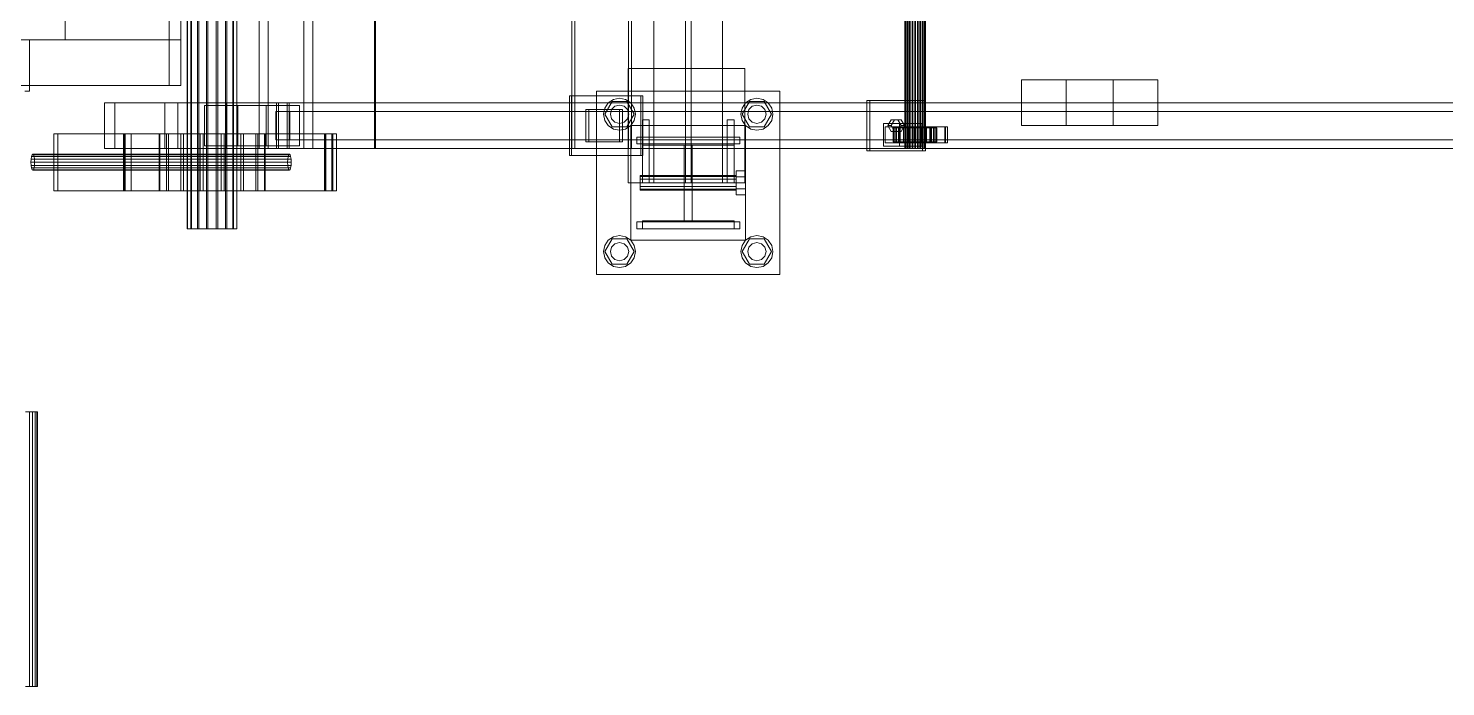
# Model space of a CAD drawing. Header units: millimetres. Extents: x -1970 to 59977, y -65068 to 6837.
# Drawn here: x 27280 to 28518, y -19970 to -19395 of the extents above; entities that cross this region are included whole.
import ezdxf

# ---------------------------------------------------------------- set-up
doc = ezdxf.new("R2010")
doc.units = ezdxf.units.MM
doc.layers.add('superior_briquetadora', color=7, linetype='Continuous', lineweight=0)
doc.layers.add('superior_C03', color=7, linetype='Continuous', lineweight=0)

msp = doc.modelspace()

# ---------------------------------------------------------------- linework, layer by layer
at = {"layer": 'superior_briquetadora'}
for p, q in [((27413.187, -18655), (27413.187, -19445)), ((27413.187, -19405), (27413.187, -19325)), ((27403.187, -19405), (27403.187, -19372)), ((27312.187, -19385), (27312.187, -19405)), ((27403.187, -19405), (26783.187, -19405)), ((27413.187, -19405), (26783.187, -19405)), ((27268.962, -19405), (27280.133, -19405)), ((27276.908, -19405), (27280.114, -19405)), ((27280.114, -19405), (27281.187, -19405)), ((27280.133, -19405), (27289.752, -19405)), ((27281.187, -19405), (27281.187, -19450)), ((27289.752, -19405), (27297.736, -19405)), ((27297.736, -19405), (27304.017, -19405)), ((27304.017, -19405), (27308.543, -19405)), ((27308.543, -19405), (27311.274, -19405)), ((27311.274, -19405), (27312.187, -19405)), ((27403.187, -19405), (27413.187, -19405)), ((27403.187, -19405), (27403.187, -19445)), ((27413.187, -19445), (27413.187, -19405)), ((27403.187, -19445), (26783.187, -19445)), ((27413.187, -19445), (26783.187, -19445)), ((27413.187, -19445), (27403.187, -19445)), ((27276.908, -19450), (27280.114, -19450)), ((27280.114, -19450), (27281.187, -19450)), ((27281.002, -19730), (27277.494, -19730)), ((27277.55, -19730), (27281.048, -19730)), ((27283.826, -19730), (27281.002, -19730)), ((27281.002, -19970), (27281.002, -19730)), ((27281.048, -19730), (27283.861, -19730)), ((27281.048, -19970), (27281.048, -19730)), ((27285.954, -19730), (27283.826, -19730)), ((27283.826, -19970), (27283.826, -19730)), ((27283.861, -19730), (27285.979, -19730)), ((27283.861, -19970), (27283.861, -19730)), ((27287.379, -19730), (27285.954, -19730)), ((27285.954, -19970), (27285.954, -19730)), ((27285.979, -19730), (27287.394, -19730)), ((27285.979, -19970), (27285.979, -19730)), ((27288.095, -19730), (27287.379, -19730)), ((27287.379, -19970), (27287.379, -19730)), ((27287.394, -19730), (27288.1, -19730)), ((27287.394, -19970), (27287.394, -19730)), ((27288.1, -19970), (27288.1, -19730)), ((27281.002, -19970), (27277.494, -19970)), ((27277.55, -19970), (27281.048, -19970)), ((27283.826, -19970), (27281.002, -19970)), ((27281.048, -19970), (27283.861, -19970)), ((27285.954, -19970), (27283.826, -19970)), ((27283.861, -19970), (27285.979, -19970)), ((27287.379, -19970), (27285.954, -19970)), ((27285.979, -19970), (27287.394, -19970)), ((27288.095, -19970), (27287.379, -19970)), ((27287.394, -19970), (27288.1, -19970))]:
    msp.add_line(p, q, dxfattribs=at)
at = {"layer": 'superior_C03'}
for p, q in [((27418.969, -16430), (27418.969, -19570)), ((27419.228, -16430), (27419.228, -19570)), ((27422.014, -16430), (27422.014, -19570)), ((27422.751, -16430), (27422.751, -19570)), ((27427.898, -16430), (27427.898, -19570)), ((27429.001, -16430), (27429.001, -19570)), ((27435.725, -16430), (27435.725, -19570)), ((27437.027, -16430), (27437.027, -19570)), ((27444.305, -16430), (27444.305, -19570)), ((27445.607, -16430), (27445.607, -19570)), ((27452.331, -16430), (27452.331, -19570)), ((27453.435, -16430), (27453.435, -19570)), ((27458.582, -16430), (27458.582, -19570)), ((27459.319, -16430), (27459.319, -19570)), ((27462.104, -19570), (27462.104, -16430)), ((27462.363, -16430), (27462.363, -19570)), ((27826.487, -16470), (27826.487, -19530)), ((27853.987, -16470), (27853.987, -19530)), ((27858.987, -19530), (27858.987, -16470)), ((27886.487, -19530), (27886.487, -16470)), ((27481.813, -16500), (27481.813, -19500)), ((27489.673, -19500), (27489.673, -16500)), ((27520.791, -19500), (27520.791, -16500)), ((27528.651, -16500), (27528.651, -19500)), ((27754.729, -16500), (27754.729, -19500)), ((27757.424, -19500), (27757.424, -16500)), ((27804.231, -19500), (27804.231, -16500)), ((27806.926, -16500), (27806.926, -19500)), ((28045.63, -19500), (28045.63, -16500)), ((28045.855, -19500), (28045.855, -16500)), ((28046.019, -19500), (28046.019, -16500)), ((28046.677, -19500), (28046.677, -16500)), ((28046.994, -19500), (28046.994, -16500)), ((28048.04, -19500), (28048.04, -16500)), ((28048.489, -19500), (28048.489, -16500)), ((28049.853, -19500), (28049.853, -16500)), ((28050.403, -19500), (28050.403, -16500)), ((28051.99, -19500), (28051.99, -16500)), ((28052.604, -19500), (28052.604, -16500)), ((28054.307, -19500), (28054.307, -16500)), ((28054.942, -19500), (28054.942, -16500)), ((28056.646, -19500), (28056.646, -16500)), ((28057.259, -19500), (28057.259, -16500)), ((28058.847, -19500), (28058.847, -16500)), ((28059.397, -19500), (28059.397, -16500)), ((28060.76, -19500), (28060.76, -16500)), ((28061.209, -19500), (28061.209, -16500)), ((28062.255, -19500), (28062.255, -16500)), ((28062.573, -19500), (28062.573, -16500)), ((28063.23, -19500), (28063.23, -16500)), ((28063.395, -16500), (28063.395, -19500)), ((28063.619, -19500), (28063.619, -16500)), ((27582.557, -19270), (27582.557, -19500)), ((27583.456, -19500), (27583.456, -19270)), ((27804.146, -19530), (27804.146, -19430)), ((27804.146, -19430), (27905.951, -19430)), ((27905.951, -19430), (27905.951, -19530)), ((28186.72, -19440), (28147.742, -19440)), ((28147.742, -19440), (28147.742, -19480)), ((28227.691, -19440), (28147.742, -19440)), ((28186.72, -19480), (28186.72, -19440)), ((28186.72, -19440), (28266.67, -19440)), ((28227.691, -19480), (28227.691, -19440)), ((28227.691, -19440), (28266.67, -19440)), ((28266.67, -19440), (28266.67, -19480)), ((27346.589, -19460), (27355.572, -19460)), ((27346.589, -19500), (27346.589, -19460)), ((27444.035, -19460), (27346.589, -19460)), ((27355.572, -19460), (27355.572, -19500)), ((27355.572, -19460), (27453.018, -19460)), ((27399.365, -19460), (27410.593, -19460)), ((27399.365, -19500), (27399.365, -19460)), ((27496.81, -19460), (27399.365, -19460)), ((27410.593, -19460), (27410.593, -19500)), ((27410.593, -19460), (27508.039, -19460)), ((27444.035, -19460), (27453.018, -19460)), ((27444.035, -19500), (27444.035, -19460)), ((28613.383, -19460), (27444.035, -19460)), ((27453.018, -19460), (27453.018, -19500)), ((27453.018, -19460), (28622.366, -19460)), ((27496.81, -19460), (27496.81, -19500)), ((27508.039, -19460), (27496.81, -19460)), ((27498.73, -19460), (27506.119, -19460)), ((27498.73, -19500), (27498.73, -19460)), ((28689.188, -19460), (27498.73, -19460)), ((27506.119, -19460), (27506.119, -19500)), ((27506.119, -19460), (28696.577, -19460)), ((27508.039, -19500), (27508.039, -19460)), ((27815.154, -19454), (27752.789, -19454)), ((27752.789, -19454), (27752.789, -19506)), ((27754.586, -19454), (27752.789, -19454)), ((27754.586, -19506), (27754.586, -19454)), ((27754.586, -19454), (27816.951, -19454)), ((27776.487, -19610), (27776.487, -19450)), ((27776.487, -19450), (27936.487, -19450)), ((27783.553, -19464.642), (27786.588, -19460.101)), ((27783.687, -19470), (27790.087, -19458.915)), ((27786.588, -19460.101), (27791.13, -19457.066)), ((27790.087, -19458.915), (27802.887, -19458.915)), ((27791.13, -19457.066), (27796.487, -19456)), ((27796.487, -19456), (27801.845, -19457.066)), ((27801.845, -19457.066), (27806.387, -19460.101)), ((27802.887, -19458.915), (27809.287, -19470)), ((27806.387, -19460.101), (27809.422, -19464.642)), ((27815.154, -19506), (27815.154, -19454)), ((27815.154, -19454), (27816.951, -19454)), ((27816.951, -19454), (27816.951, -19506)), ((27903.553, -19464.642), (27906.588, -19460.101)), ((27903.687, -19470), (27910.087, -19458.915)), ((27906.588, -19460.101), (27911.13, -19457.066)), ((27910.087, -19458.915), (27922.887, -19458.915)), ((27911.13, -19457.066), (27916.487, -19456)), ((27916.487, -19456), (27921.845, -19457.066)), ((27921.845, -19457.066), (27926.387, -19460.101)), ((27922.887, -19458.915), (27929.287, -19470)), ((27926.387, -19460.101), (27929.422, -19464.642)), ((27936.487, -19450), (27936.487, -19610)), ((28061.155, -19458), (28012.432, -19458)), ((28012.432, -19458), (28012.432, -19502)), ((28015.127, -19458), (28012.432, -19458)), ((28015.127, -19502), (28015.127, -19458)), ((28015.127, -19458), (28063.85, -19458)), ((28061.155, -19502), (28061.155, -19458)), ((28061.155, -19458), (28063.85, -19458)), ((28063.85, -19458), (28063.85, -19502)), ((27463.143, -19462.5), (27433.909, -19462.5)), ((27433.909, -19462.5), (27433.909, -19497.5)), ((27487.808, -19462.5), (27433.909, -19462.5)), ((27463.143, -19497.5), (27463.143, -19462.5)), ((27463.143, -19462.5), (27517.041, -19462.5)), ((27487.808, -19497.5), (27487.808, -19462.5)), ((27487.808, -19462.5), (27517.041, -19462.5)), ((27496.255, -19467.5), (27508.594, -19467.5)), ((27496.255, -19492.5), (27496.255, -19467.5)), ((28611.704, -19467.5), (27496.255, -19467.5)), ((27508.594, -19467.5), (27508.594, -19492.5)), ((27508.594, -19467.5), (28624.044, -19467.5)), ((27517.041, -19462.5), (27517.041, -19497.5)), ((27796.343, -19466), (27767.109, -19466)), ((27767.109, -19466), (27767.109, -19494)), ((27769.804, -19466), (27767.109, -19466)), ((27769.804, -19494), (27769.804, -19466)), ((27769.804, -19466), (27799.038, -19466)), ((27782.487, -19470), (27783.553, -19464.642)), ((27783.553, -19475.358), (27782.487, -19470)), ((27790.087, -19481.085), (27783.687, -19470)), ((27788.487, -19470), (27789.559, -19466)), ((27789.559, -19474), (27788.487, -19470)), ((27789.559, -19466), (27792.487, -19463.072)), ((27792.487, -19463.072), (27796.487, -19462)), ((27796.343, -19494), (27796.343, -19466)), ((27796.343, -19466), (27799.038, -19466)), ((27796.487, -19462), (27800.487, -19463.072)), ((27799.038, -19466), (27799.038, -19494)), ((27800.487, -19463.072), (27803.416, -19466)), ((27809.287, -19470), (27802.887, -19481.085)), ((27803.416, -19466), (27804.487, -19470)), ((27804.487, -19470), (27803.416, -19474)), ((27809.422, -19464.642), (27810.487, -19470)), ((27810.487, -19470), (27809.422, -19475.358)), ((27902.487, -19470), (27903.553, -19464.642)), ((27903.553, -19475.358), (27902.487, -19470)), ((27910.087, -19481.085), (27903.687, -19470)), ((27908.487, -19470), (27909.559, -19466)), ((27909.559, -19474), (27908.487, -19470)), ((27909.559, -19466), (27912.487, -19463.072)), ((27912.487, -19463.072), (27916.487, -19462)), ((27916.487, -19462), (27920.487, -19463.072)), ((27920.487, -19463.072), (27923.416, -19466)), ((27929.287, -19470), (27922.887, -19481.085)), ((27923.416, -19466), (27924.487, -19470)), ((27924.487, -19470), (27923.416, -19474)), ((27929.422, -19464.642), (27930.487, -19470)), ((27930.487, -19470), (27929.422, -19475.358)), ((27786.588, -19479.899), (27783.553, -19475.358)), ((27791.13, -19482.934), (27786.588, -19479.899)), ((27792.487, -19476.928), (27789.559, -19474)), ((27802.887, -19481.085), (27790.087, -19481.085)), ((27796.487, -19484), (27791.13, -19482.934)), ((27796.487, -19478), (27792.487, -19476.928)), ((27800.487, -19476.928), (27796.487, -19478)), ((27801.845, -19482.934), (27796.487, -19484)), ((27803.416, -19474), (27800.487, -19476.928)), ((27806.387, -19479.899), (27801.845, -19482.934)), ((27809.422, -19475.358), (27806.387, -19479.899)), ((27806.487, -19580), (27806.487, -19480)), ((27806.487, -19480), (27906.487, -19480)), ((27816.487, -19530), (27816.487, -19475)), ((27816.487, -19475), (27822.487, -19475)), ((27822.487, -19530), (27822.487, -19475)), ((27890.487, -19530), (27890.487, -19475)), ((27890.487, -19475), (27896.487, -19475)), ((27896.487, -19530), (27896.487, -19475)), ((27906.588, -19479.899), (27903.553, -19475.358)), ((27906.487, -19480), (27906.487, -19580)), ((27911.13, -19482.934), (27906.588, -19479.899)), ((27912.487, -19476.928), (27909.559, -19474)), ((27922.887, -19481.085), (27910.087, -19481.085)), ((27916.487, -19484), (27911.13, -19482.934)), ((27916.487, -19478), (27912.487, -19476.928)), ((27920.487, -19476.928), (27916.487, -19478)), ((27921.845, -19482.934), (27916.487, -19484)), ((27923.416, -19474), (27920.487, -19476.928)), ((27926.387, -19479.899), (27921.845, -19482.934)), ((27929.422, -19475.358), (27926.387, -19479.899)), ((28046.538, -19478), (28027.049, -19478)), ((28027.049, -19478), (28027.049, -19498)), ((28041.062, -19478), (28027.049, -19478)), ((28040.164, -19481), (28028.471, -19481)), ((28028.471, -19481), (28028.471, -19495)), ((28037.903, -19481), (28028.471, -19481)), ((28030.947, -19480), (28033.87, -19474.804)), ((28033.87, -19485.196), (28030.947, -19480)), ((28030.947, -19480), (28033.642, -19480)), ((28036.565, -19474.804), (28033.642, -19480)), ((28033.642, -19480), (28036.565, -19485.196)), ((28033.87, -19474.804), (28039.717, -19474.804)), ((28036.565, -19474.804), (28033.87, -19474.804)), ((28039.717, -19485.196), (28033.87, -19485.196)), ((28036.565, -19485.196), (28033.87, -19485.196)), ((28036.457, -19482), (28035.637, -19482)), ((28035.637, -19482), (28045.63, -19482)), ((28035.637, -19494), (28035.637, -19482)), ((28035.637, -19482), (28036.11, -19482)), ((28036.11, -19482), (28045.855, -19482)), ((28036.11, -19494), (28036.11, -19482)), ((28036.11, -19482), (28037.845, -19482)), ((28081.08, -19481), (28036.255, -19481)), ((28036.255, -19481), (28036.255, -19495)), ((28038.051, -19481), (28036.255, -19481)), ((28038.516, -19482), (28036.457, -19482)), ((28036.457, -19482), (28046.019, -19482)), ((28036.457, -19494), (28036.457, -19482)), ((28042.412, -19474.804), (28036.565, -19474.804)), ((28036.565, -19485.196), (28042.412, -19485.196)), ((28037.845, -19482), (28046.677, -19482)), ((28037.845, -19494), (28037.845, -19482)), ((28037.845, -19482), (28040.724, -19482)), ((28037.903, -19495), (28037.903, -19481)), ((28037.903, -19481), (28049.596, -19481)), ((28038.051, -19495), (28038.051, -19481)), ((28038.051, -19481), (28082.876, -19481)), ((28041.672, -19482), (28038.516, -19482)), ((28038.516, -19482), (28046.994, -19482)), ((28038.516, -19494), (28038.516, -19482)), ((28039.717, -19474.804), (28042.64, -19480)), ((28042.412, -19474.804), (28039.717, -19474.804)), ((28042.64, -19480), (28039.717, -19485.196)), ((28042.412, -19485.196), (28039.717, -19485.196)), ((28040.164, -19495), (28040.164, -19481)), ((28040.164, -19481), (28049.596, -19481)), ((28040.724, -19482), (28048.04, -19482)), ((28040.724, -19494), (28040.724, -19482)), ((28040.724, -19482), (28044.55, -19482)), ((28041.062, -19498), (28041.062, -19478)), ((28041.062, -19478), (28060.552, -19478)), ((28045.711, -19482), (28041.672, -19482)), ((28041.672, -19482), (28048.489, -19482)), ((28041.672, -19494), (28041.672, -19482)), ((28045.335, -19480), (28042.412, -19474.804)), ((28042.412, -19485.196), (28045.335, -19480)), ((28045.335, -19480), (28042.64, -19480)), ((28044.55, -19482), (28049.853, -19482)), ((28044.55, -19494), (28044.55, -19482)), ((28044.55, -19482), (28049.063, -19482)), ((28045.63, -19482), (28046.019, -19482)), ((28045.63, -19482), (28045.63, -19494)), ((28045.855, -19482), (28045.63, -19482)), ((28050.358, -19482), (28045.711, -19482)), ((28045.711, -19482), (28050.403, -19482)), ((28045.711, -19494), (28045.711, -19482)), ((28045.855, -19482), (28045.855, -19494)), ((28046.677, -19482), (28045.855, -19482)), ((28046.019, -19482), (28046.994, -19482)), ((28046.019, -19482), (28046.019, -19494)), ((28046.538, -19498), (28046.538, -19478)), ((28046.538, -19478), (28060.552, -19478)), ((28046.677, -19482), (28046.677, -19494)), ((28048.04, -19482), (28046.677, -19482)), ((28046.994, -19482), (28048.489, -19482)), ((28046.994, -19482), (28046.994, -19494)), ((28048.04, -19482), (28048.04, -19494)), ((28049.853, -19482), (28048.04, -19482)), ((28048.489, -19482), (28050.403, -19482)), ((28048.489, -19482), (28048.489, -19494)), ((28049.063, -19482), (28051.99, -19482)), ((28049.063, -19494), (28049.063, -19482)), ((28049.063, -19482), (28053.954, -19482)), ((28049.596, -19481), (28049.596, -19495)), ((28049.853, -19482), (28049.853, -19494)), ((28051.99, -19482), (28049.853, -19482)), ((28055.295, -19482), (28050.358, -19482)), ((28050.358, -19482), (28052.604, -19482)), ((28050.358, -19494), (28050.358, -19482)), ((28050.403, -19482), (28052.604, -19482)), ((28050.403, -19482), (28050.403, -19494)), ((28051.99, -19482), (28051.99, -19494)), ((28054.307, -19482), (28051.99, -19482)), ((28052.604, -19482), (28054.942, -19482)), ((28052.604, -19482), (28052.604, -19494)), ((28053.954, -19482), (28054.307, -19482)), ((28053.954, -19494), (28053.954, -19482)), ((28053.954, -19482), (28058.892, -19482)), ((28054.307, -19482), (28054.307, -19494)), ((28056.646, -19482), (28054.307, -19482)), ((28055.295, -19482), (28054.942, -19482)), ((28054.942, -19482), (28057.259, -19482)), ((28054.942, -19482), (28054.942, -19494)), ((28060.187, -19482), (28055.295, -19482)), ((28055.295, -19494), (28055.295, -19482)), ((28058.892, -19482), (28056.646, -19482)), ((28056.646, -19482), (28056.646, -19494)), ((28058.847, -19482), (28056.646, -19482)), ((28060.187, -19482), (28057.259, -19482)), ((28057.259, -19482), (28059.397, -19482)), ((28057.259, -19482), (28057.259, -19494)), ((28063.538, -19482), (28058.847, -19482)), ((28058.847, -19482), (28058.847, -19494)), ((28060.76, -19482), (28058.847, -19482)), ((28058.892, -19494), (28058.892, -19482)), ((28058.892, -19482), (28063.538, -19482)), ((28064.699, -19482), (28059.397, -19482)), ((28059.397, -19482), (28061.209, -19482)), ((28059.397, -19482), (28059.397, -19494)), ((28071.347, -19481), (28059.653, -19481)), ((28059.653, -19481), (28059.653, -19495)), ((28069.085, -19481), (28059.653, -19481)), ((28064.699, -19482), (28060.187, -19482)), ((28060.187, -19494), (28060.187, -19482)), ((28060.552, -19478), (28060.552, -19498)), ((28067.577, -19482), (28060.76, -19482)), ((28060.76, -19482), (28060.76, -19494)), ((28062.255, -19482), (28060.76, -19482)), ((28068.525, -19482), (28061.209, -19482)), ((28061.209, -19482), (28062.573, -19482)), ((28061.209, -19482), (28061.209, -19494)), ((28070.734, -19482), (28062.255, -19482)), ((28062.255, -19482), (28062.255, -19494)), ((28063.23, -19482), (28062.255, -19482)), ((28071.404, -19482), (28062.573, -19482)), ((28062.573, -19482), (28063.395, -19482)), ((28062.573, -19482), (28062.573, -19494)), ((28072.792, -19482), (28063.23, -19482)), ((28063.23, -19482), (28063.23, -19494)), ((28063.619, -19482), (28063.23, -19482)), ((28063.395, -19482), (28073.139, -19482)), ((28063.395, -19494), (28063.395, -19482)), ((28063.395, -19482), (28063.619, -19482)), ((28063.538, -19494), (28063.538, -19482)), ((28063.538, -19482), (28067.577, -19482)), ((28073.613, -19482), (28063.619, -19482)), ((28063.619, -19482), (28063.619, -19494)), ((28068.525, -19482), (28064.699, -19482)), ((28064.699, -19494), (28064.699, -19482)), ((28067.577, -19494), (28067.577, -19482)), ((28067.577, -19482), (28070.734, -19482)), ((28071.404, -19482), (28068.525, -19482)), ((28068.525, -19494), (28068.525, -19482)), ((28069.085, -19495), (28069.085, -19481)), ((28069.085, -19481), (28080.779, -19481)), ((28070.734, -19494), (28070.734, -19482)), ((28070.734, -19482), (28072.792, -19482)), ((28071.347, -19495), (28071.347, -19481)), ((28071.347, -19481), (28080.779, -19481)), ((28073.139, -19482), (28071.404, -19482)), ((28071.404, -19494), (28071.404, -19482)), ((28072.792, -19494), (28072.792, -19482)), ((28072.792, -19482), (28073.613, -19482)), ((28073.139, -19482), (28073.139, -19494)), ((28073.613, -19482), (28073.139, -19482)), ((28073.613, -19494), (28073.613, -19482)), ((28080.779, -19481), (28080.779, -19495)), ((28081.08, -19495), (28081.08, -19481)), ((28081.08, -19481), (28082.876, -19481)), ((28082.876, -19481), (28082.876, -19495)), ((28147.742, -19480), (28186.72, -19480)), ((28147.742, -19480), (28227.691, -19480)), ((28266.67, -19480), (28186.72, -19480)), ((28266.67, -19480), (28227.691, -19480)), ((27545.972, -19487), (27302.358, -19487)), ((27302.358, -19487), (27302.358, -19537)), ((27305.726, -19487), (27302.358, -19487)), ((27305.726, -19537), (27305.726, -19487)), ((27305.726, -19487), (27549.341, -19487)), ((27538.698, -19487), (27363.296, -19487)), ((27363.296, -19487), (27363.296, -19537)), ((27364.643, -19487), (27363.296, -19487)), ((27539.596, -19487), (27364.194, -19487)), ((27364.194, -19487), (27364.194, -19537)), ((27369.808, -19487), (27364.194, -19487)), ((27364.643, -19537), (27364.643, -19487)), ((27364.643, -19487), (27540.045, -19487)), ((27369.808, -19537), (27369.808, -19487)), ((27369.808, -19487), (27545.21, -19487)), ((27394.867, -19487), (27394.314, -19487)), ((27394.314, -19487), (27400.817, -19487)), ((27394.314, -19487), (27394.314, -19537)), ((27402.392, -19487), (27394.867, -19487)), ((27394.867, -19487), (27394.867, -19537)), ((27400.817, -19487), (27413.388, -19487)), ((27400.817, -19487), (27400.817, -19537)), ((27415.745, -19487), (27402.392, -19487)), ((27402.392, -19487), (27402.392, -19537)), ((27413.388, -19487), (27430.111, -19487)), ((27413.388, -19487), (27413.388, -19537)), ((27432.891, -19487), (27415.745, -19487)), ((27415.745, -19487), (27415.745, -19537)), ((27430.111, -19487), (27448.441, -19487)), ((27430.111, -19487), (27430.111, -19537)), ((27451.221, -19487), (27432.891, -19487)), ((27432.891, -19487), (27432.891, -19537)), ((27433.909, -19497.5), (27463.143, -19497.5)), ((27487.808, -19497.5), (27433.909, -19497.5)), ((27448.441, -19487), (27465.588, -19487)), ((27448.441, -19487), (27448.441, -19537)), ((27467.944, -19487), (27451.221, -19487)), ((27451.221, -19487), (27451.221, -19537)), ((27517.041, -19497.5), (27463.143, -19497.5)), ((27465.588, -19487), (27478.94, -19487)), ((27465.588, -19487), (27465.588, -19537)), ((27480.515, -19487), (27467.944, -19487)), ((27467.944, -19487), (27467.944, -19537)), ((27478.94, -19487), (27486.466, -19487)), ((27478.94, -19487), (27478.94, -19537)), ((27487.019, -19487), (27480.515, -19487)), ((27480.515, -19487), (27480.515, -19537)), ((27486.466, -19487), (27487.019, -19487)), ((27486.466, -19537), (27486.466, -19487)), ((27487.019, -19487), (27487.019, -19537)), ((27517.041, -19497.5), (27487.808, -19497.5)), ((27508.594, -19492.5), (27496.255, -19492.5)), ((27496.255, -19492.5), (28611.704, -19492.5)), ((27508.594, -19492.5), (28624.044, -19492.5)), ((27538.698, -19537), (27538.698, -19487)), ((27538.698, -19487), (27540.045, -19487)), ((27539.596, -19537), (27539.596, -19487)), ((27539.596, -19487), (27545.21, -19487)), ((27540.045, -19487), (27540.045, -19537)), ((27545.21, -19487), (27545.21, -19537)), ((27545.972, -19537), (27545.972, -19487)), ((27545.972, -19487), (27549.341, -19487)), ((27549.341, -19487), (27549.341, -19537)), ((27767.109, -19494), (27796.343, -19494)), ((27767.109, -19494), (27769.804, -19494)), ((27799.038, -19494), (27769.804, -19494)), ((27799.038, -19494), (27796.343, -19494)), ((27811.487, -19490), (27901.487, -19490)), ((27811.487, -19496), (27811.487, -19490)), ((27811.487, -19496), (27901.487, -19496)), ((27816.487, -19497), (27816.487, -19490)), ((27816.487, -19490), (27896.487, -19490)), ((27896.487, -19497), (27816.487, -19497)), ((27852.987, -19563), (27852.987, -19497)), ((27852.987, -19497), (27859.987, -19497)), ((27859.987, -19497), (27859.987, -19563)), ((27896.487, -19490), (27896.487, -19497)), ((27901.487, -19496), (27901.487, -19490)), ((28027.049, -19498), (28046.538, -19498)), ((28027.049, -19498), (28041.062, -19498)), ((28028.471, -19495), (28040.164, -19495)), ((28028.471, -19495), (28037.903, -19495)), ((28045.63, -19494), (28035.637, -19494)), ((28035.637, -19494), (28036.457, -19494)), ((28036.11, -19494), (28035.637, -19494)), ((28045.855, -19494), (28036.11, -19494)), ((28037.845, -19494), (28036.11, -19494)), ((28036.255, -19495), (28081.08, -19495)), ((28036.255, -19495), (28038.051, -19495)), ((28046.019, -19494), (28036.457, -19494)), ((28036.457, -19494), (28038.516, -19494)), ((28046.677, -19494), (28037.845, -19494)), ((28040.724, -19494), (28037.845, -19494)), ((28049.596, -19495), (28037.903, -19495)), ((28082.876, -19495), (28038.051, -19495)), ((28046.994, -19494), (28038.516, -19494)), ((28038.516, -19494), (28041.672, -19494)), ((28049.596, -19495), (28040.164, -19495)), ((28048.04, -19494), (28040.724, -19494)), ((28044.55, -19494), (28040.724, -19494)), ((28060.552, -19498), (28041.062, -19498)), ((28048.489, -19494), (28041.672, -19494)), ((28041.672, -19494), (28045.711, -19494)), ((28049.853, -19494), (28044.55, -19494)), ((28049.063, -19494), (28044.55, -19494)), ((28046.019, -19494), (28045.63, -19494)), ((28045.63, -19494), (28045.855, -19494)), ((28050.403, -19494), (28045.711, -19494)), ((28045.711, -19494), (28050.358, -19494)), ((28045.855, -19494), (28046.677, -19494)), ((28046.994, -19494), (28046.019, -19494)), ((28060.552, -19498), (28046.538, -19498)), ((28046.677, -19494), (28048.04, -19494)), ((28048.489, -19494), (28046.994, -19494)), ((28048.04, -19494), (28049.853, -19494)), ((28050.403, -19494), (28048.489, -19494)), ((28051.99, -19494), (28049.063, -19494)), ((28053.954, -19494), (28049.063, -19494)), ((28049.853, -19494), (28051.99, -19494)), ((28052.604, -19494), (28050.358, -19494)), ((28050.358, -19494), (28055.295, -19494)), ((28052.604, -19494), (28050.403, -19494)), ((28051.99, -19494), (28054.307, -19494)), ((28054.942, -19494), (28052.604, -19494)), ((28054.307, -19494), (28053.954, -19494)), ((28058.892, -19494), (28053.954, -19494)), ((28054.307, -19494), (28056.646, -19494)), ((28057.259, -19494), (28054.942, -19494)), ((28054.942, -19494), (28055.295, -19494)), ((28055.295, -19494), (28060.187, -19494)), ((28056.646, -19494), (28058.892, -19494)), ((28056.646, -19494), (28058.847, -19494)), ((28059.397, -19494), (28057.259, -19494)), ((28057.259, -19494), (28060.187, -19494)), ((28058.847, -19494), (28063.538, -19494)), ((28058.847, -19494), (28060.76, -19494)), ((28063.538, -19494), (28058.892, -19494)), ((28061.209, -19494), (28059.397, -19494)), ((28059.397, -19494), (28064.699, -19494)), ((28059.653, -19495), (28071.347, -19495)), ((28059.653, -19495), (28069.085, -19495)), ((28060.187, -19494), (28064.699, -19494)), ((28060.76, -19494), (28067.577, -19494)), ((28060.76, -19494), (28062.255, -19494)), ((28062.573, -19494), (28061.209, -19494)), ((28061.209, -19494), (28068.525, -19494)), ((28062.255, -19494), (28070.734, -19494)), ((28062.255, -19494), (28063.23, -19494)), ((28063.395, -19494), (28062.573, -19494)), ((28062.573, -19494), (28071.404, -19494)), ((28063.23, -19494), (28072.792, -19494)), ((28063.23, -19494), (28063.619, -19494)), ((28073.139, -19494), (28063.395, -19494)), ((28063.619, -19494), (28063.395, -19494)), ((28067.577, -19494), (28063.538, -19494)), ((28063.619, -19494), (28073.613, -19494)), ((28064.699, -19494), (28068.525, -19494)), ((28070.734, -19494), (28067.577, -19494)), ((28068.525, -19494), (28071.404, -19494)), ((28080.779, -19495), (28069.085, -19495)), ((28072.792, -19494), (28070.734, -19494)), ((28080.779, -19495), (28071.347, -19495)), ((28071.404, -19494), (28073.139, -19494)), ((28073.613, -19494), (28072.792, -19494)), ((28073.139, -19494), (28073.613, -19494)), ((28082.876, -19495), (28081.08, -19495)), ((27282.42, -19512), (27282.539, -19509.321)), ((27282.539, -19509.321), (27282.88, -19507.05)), ((27282.539, -19509.321), (27506.664, -19509.321)), ((27282.88, -19507.05), (27283.39, -19505.533)), ((27282.88, -19507.05), (27507.005, -19507.05)), ((27283.39, -19505.533), (27283.992, -19505)), ((27283.39, -19505.533), (27507.515, -19505.533)), ((27283.992, -19505), (27284.593, -19505.533)), ((27508.117, -19505), (27283.992, -19505)), ((27284.593, -19505.533), (27285.103, -19507.05)), ((27284.593, -19505.533), (27508.718, -19505.533)), ((27285.103, -19507.05), (27285.444, -19509.321)), ((27285.103, -19507.05), (27509.228, -19507.05)), ((27285.444, -19509.321), (27285.564, -19512)), ((27285.444, -19509.321), (27509.569, -19509.321)), ((27355.572, -19500), (27346.589, -19500)), ((27346.589, -19500), (27444.035, -19500)), ((27355.572, -19500), (27453.018, -19500)), ((27410.593, -19500), (27399.365, -19500)), ((27399.365, -19500), (27496.81, -19500)), ((27410.593, -19500), (27508.039, -19500)), ((27453.018, -19500), (27444.035, -19500)), ((27444.035, -19500), (28613.383, -19500)), ((27453.018, -19500), (28622.366, -19500)), ((27481.813, -19500), (27520.791, -19500)), ((27481.813, -19500), (27489.673, -19500)), ((27528.651, -19500), (27489.673, -19500)), ((27496.81, -19500), (27508.039, -19500)), ((27506.119, -19500), (27498.73, -19500)), ((27498.73, -19500), (28689.188, -19500)), ((27506.119, -19500), (28696.577, -19500)), ((27506.664, -19509.321), (27506.544, -19512)), ((27507.005, -19507.05), (27506.664, -19509.321)), ((27507.515, -19505.533), (27507.005, -19507.05)), ((27508.117, -19505), (27507.515, -19505.533)), ((27508.718, -19505.533), (27508.117, -19505)), ((27509.228, -19507.05), (27508.718, -19505.533)), ((27509.569, -19509.321), (27509.228, -19507.05)), ((27509.689, -19512), (27509.569, -19509.321)), ((27528.651, -19500), (27520.791, -19500)), ((27582.557, -19500), (38691.362, -19500)), ((27582.557, -19500), (27583.456, -19500)), ((38692.26, -19500), (27583.456, -19500)), ((27752.789, -19506), (27815.154, -19506)), ((27752.789, -19506), (27754.586, -19506)), ((27816.951, -19506), (27754.586, -19506)), ((27754.729, -19500), (27804.231, -19500)), ((27754.729, -19500), (27757.424, -19500)), ((27806.926, -19500), (27757.424, -19500)), ((27806.926, -19500), (27804.231, -19500)), ((27816.951, -19506), (27815.154, -19506)), ((28012.432, -19502), (28061.155, -19502)), ((28012.432, -19502), (28015.127, -19502)), ((28063.85, -19502), (28015.127, -19502)), ((28045.855, -19500), (28045.63, -19500)), ((28045.63, -19500), (28046.019, -19500)), ((28046.677, -19500), (28045.855, -19500)), ((28046.019, -19500), (28046.994, -19500)), ((28048.04, -19500), (28046.677, -19500)), ((28046.994, -19500), (28048.489, -19500)), ((28049.853, -19500), (28048.04, -19500)), ((28048.489, -19500), (28050.403, -19500)), ((28051.99, -19500), (28049.853, -19500)), ((28050.403, -19500), (28052.604, -19500)), ((28054.307, -19500), (28051.99, -19500)), ((28052.604, -19500), (28054.942, -19500)), ((28056.646, -19500), (28054.307, -19500)), ((28054.942, -19500), (28057.259, -19500)), ((28058.847, -19500), (28056.646, -19500)), ((28057.259, -19500), (28059.397, -19500)), ((28060.76, -19500), (28058.847, -19500)), ((28059.397, -19500), (28061.209, -19500)), ((28062.255, -19500), (28060.76, -19500)), ((28063.85, -19502), (28061.155, -19502)), ((28061.209, -19500), (28062.573, -19500)), ((28063.23, -19500), (28062.255, -19500)), ((28062.573, -19500), (28063.395, -19500)), ((28063.619, -19500), (28063.23, -19500)), ((28063.395, -19500), (28063.619, -19500)), ((27282.539, -19514.679), (27282.42, -19512)), ((27282.42, -19512), (27506.544, -19512)), ((27282.88, -19516.95), (27282.539, -19514.679)), ((27282.539, -19514.679), (27506.664, -19514.679)), ((27283.39, -19518.467), (27282.88, -19516.95)), ((27282.88, -19516.95), (27507.005, -19516.95)), ((27283.992, -19519), (27283.39, -19518.467)), ((27283.39, -19518.467), (27507.515, -19518.467)), ((27284.593, -19518.467), (27283.992, -19519)), ((27283.992, -19519), (27508.117, -19519)), ((27285.103, -19516.95), (27284.593, -19518.467)), ((27284.593, -19518.467), (27508.718, -19518.467)), ((27285.444, -19514.679), (27285.103, -19516.95)), ((27285.103, -19516.95), (27509.228, -19516.95)), ((27285.564, -19512), (27285.444, -19514.679)), ((27285.444, -19514.679), (27509.569, -19514.679)), ((27285.564, -19512), (27509.689, -19512)), ((27506.544, -19512), (27506.664, -19514.679)), ((27506.664, -19514.679), (27507.005, -19516.95)), ((27507.005, -19516.95), (27507.515, -19518.467)), ((27507.515, -19518.467), (27508.117, -19519)), ((27508.117, -19519), (27508.718, -19518.467)), ((27508.718, -19518.467), (27509.228, -19516.95)), ((27509.228, -19516.95), (27509.569, -19514.679)), ((27509.569, -19514.679), (27509.689, -19512)), ((27898.487, -19524.8), (27898.487, -19519.6)), ((27906.487, -19519.6), (27898.487, -19519.6)), ((27906.487, -19519.6), (27906.487, -19524.8)), ((27905.951, -19530), (27804.146, -19530)), ((27814.487, -19524.457), (27814.487, -19523.6)), ((27898.487, -19523.6), (27814.487, -19523.6)), ((27814.487, -19524.457), (27814.487, -19526.8)), ((27814.487, -19524.457), (27898.487, -19524.457)), ((27814.487, -19526.8), (27814.487, -19530)), ((27814.487, -19526.8), (27898.487, -19526.8)), ((27814.487, -19530), (27814.487, -19533.2)), ((27814.487, -19530), (27898.487, -19530)), ((27814.487, -19533.2), (27814.487, -19535.543)), ((27814.487, -19533.2), (27898.487, -19533.2)), ((27816.487, -19530), (27822.487, -19530)), ((27886.487, -19530), (27826.487, -19530)), ((27858.987, -19530), (27853.987, -19530)), ((27890.487, -19530), (27896.487, -19530)), ((27898.487, -19523.6), (27898.487, -19524.457)), ((27898.487, -19524.457), (27898.487, -19526.8)), ((27898.487, -19524.8), (27898.487, -19535.2)), ((27898.487, -19524.8), (27906.487, -19524.8)), ((27898.487, -19526.8), (27898.487, -19530)), ((27898.487, -19530), (27898.487, -19533.2)), ((27898.487, -19533.2), (27898.487, -19535.543)), ((27898.487, -19535.2), (27898.487, -19540.4)), ((27898.487, -19535.2), (27906.487, -19535.2)), ((27906.487, -19524.8), (27906.487, -19535.2)), ((27906.487, -19535.2), (27906.487, -19540.4)), ((27302.358, -19537), (27545.972, -19537)), ((27302.358, -19537), (27305.726, -19537)), ((27549.341, -19537), (27305.726, -19537)), ((27363.296, -19537), (27538.698, -19537)), ((27363.296, -19537), (27364.643, -19537)), ((27364.194, -19537), (27539.596, -19537)), ((27364.194, -19537), (27369.808, -19537)), ((27540.045, -19537), (27364.643, -19537)), ((27545.21, -19537), (27369.808, -19537)), ((27400.817, -19537), (27394.314, -19537)), ((27394.314, -19537), (27394.867, -19537)), ((27394.867, -19537), (27402.392, -19537)), ((27413.388, -19537), (27400.817, -19537)), ((27402.392, -19537), (27415.745, -19537)), ((27430.111, -19537), (27413.388, -19537)), ((27415.745, -19537), (27432.891, -19537)), ((27448.441, -19537), (27430.111, -19537)), ((27432.891, -19537), (27451.221, -19537)), ((27465.588, -19537), (27448.441, -19537)), ((27451.221, -19537), (27467.944, -19537)), ((27478.94, -19537), (27465.588, -19537)), ((27467.944, -19537), (27480.515, -19537)), ((27486.466, -19537), (27478.94, -19537)), ((27480.515, -19537), (27487.019, -19537)), ((27487.019, -19537), (27486.466, -19537)), ((27540.045, -19537), (27538.698, -19537)), ((27545.21, -19537), (27539.596, -19537)), ((27549.341, -19537), (27545.972, -19537)), ((27814.487, -19535.543), (27814.487, -19536.4)), ((27814.487, -19535.543), (27898.487, -19535.543)), ((27814.487, -19536.4), (27898.487, -19536.4)), ((27898.487, -19535.543), (27898.487, -19536.4)), ((27898.487, -19540.4), (27906.487, -19540.4)), ((27422.014, -19570), (27418.969, -19570)), ((27418.969, -19570), (27419.228, -19570)), ((27419.228, -19570), (27422.751, -19570)), ((27427.898, -19570), (27422.014, -19570)), ((27422.751, -19570), (27429.001, -19570)), ((27435.725, -19570), (27427.898, -19570)), ((27429.001, -19570), (27437.027, -19570)), ((27444.305, -19570), (27435.725, -19570)), ((27437.027, -19570), (27445.607, -19570)), ((27452.331, -19570), (27444.305, -19570)), ((27445.607, -19570), (27453.435, -19570)), ((27458.582, -19570), (27452.331, -19570)), ((27453.435, -19570), (27459.319, -19570)), ((27462.104, -19570), (27458.582, -19570)), ((27459.319, -19570), (27462.363, -19570)), ((27462.363, -19570), (27462.104, -19570)), ((27811.487, -19564), (27901.487, -19564)), ((27811.487, -19570), (27811.487, -19564)), ((27811.487, -19570), (27901.487, -19570)), ((27816.487, -19570), (27816.487, -19563)), ((27816.487, -19563), (27896.487, -19563)), ((27896.487, -19570), (27816.487, -19570)), ((27859.987, -19563), (27852.987, -19563)), ((27896.487, -19563), (27896.487, -19570)), ((27901.487, -19570), (27901.487, -19564)), ((27782.487, -19590), (27783.553, -19584.642)), ((27783.553, -19584.642), (27786.588, -19580.101)), ((27783.687, -19590), (27790.087, -19578.915)), ((27786.588, -19580.101), (27791.13, -19577.066)), ((27789.559, -19586), (27792.487, -19583.072)), ((27790.087, -19578.915), (27802.887, -19578.915)), ((27791.13, -19577.066), (27796.487, -19576)), ((27792.487, -19583.072), (27796.487, -19582)), ((27796.487, -19576), (27801.845, -19577.066)), ((27796.487, -19582), (27800.487, -19583.072)), ((27800.487, -19583.072), (27803.416, -19586)), ((27801.845, -19577.066), (27806.387, -19580.101)), ((27802.887, -19578.915), (27809.287, -19590)), ((27806.387, -19580.101), (27809.422, -19584.642)), ((27906.487, -19580), (27806.487, -19580)), ((27809.422, -19584.642), (27810.487, -19590)), ((27902.487, -19590), (27903.553, -19584.642)), ((27903.553, -19584.642), (27906.588, -19580.101)), ((27903.687, -19590), (27910.087, -19578.915)), ((27906.588, -19580.101), (27911.13, -19577.066)), ((27909.559, -19586), (27912.487, -19583.072)), ((27910.087, -19578.915), (27922.887, -19578.915)), ((27911.13, -19577.066), (27916.487, -19576)), ((27912.487, -19583.072), (27916.487, -19582)), ((27916.487, -19576), (27921.845, -19577.066)), ((27916.487, -19582), (27920.487, -19583.072)), ((27920.487, -19583.072), (27923.416, -19586)), ((27921.845, -19577.066), (27926.387, -19580.101)), ((27922.887, -19578.915), (27929.287, -19590)), ((27926.387, -19580.101), (27929.422, -19584.642)), ((27929.422, -19584.642), (27930.487, -19590)), ((27783.553, -19595.358), (27782.487, -19590)), ((27786.588, -19599.899), (27783.553, -19595.358)), ((27790.087, -19601.085), (27783.687, -19590)), ((27788.487, -19590), (27789.559, -19586)), ((27789.559, -19594), (27788.487, -19590)), ((27792.487, -19596.928), (27789.559, -19594)), ((27796.487, -19598), (27792.487, -19596.928)), ((27800.487, -19596.928), (27796.487, -19598)), ((27803.416, -19594), (27800.487, -19596.928)), ((27809.287, -19590), (27802.887, -19601.085)), ((27803.416, -19586), (27804.487, -19590)), ((27804.487, -19590), (27803.416, -19594)), ((27809.422, -19595.358), (27806.387, -19599.899)), ((27810.487, -19590), (27809.422, -19595.358)), ((27903.553, -19595.358), (27902.487, -19590)), ((27906.588, -19599.899), (27903.553, -19595.358)), ((27910.087, -19601.085), (27903.687, -19590)), ((27908.487, -19590), (27909.559, -19586)), ((27909.559, -19594), (27908.487, -19590)), ((27912.487, -19596.928), (27909.559, -19594)), ((27916.487, -19598), (27912.487, -19596.928)), ((27920.487, -19596.928), (27916.487, -19598)), ((27923.416, -19594), (27920.487, -19596.928)), ((27929.287, -19590), (27922.887, -19601.085)), ((27923.416, -19586), (27924.487, -19590)), ((27924.487, -19590), (27923.416, -19594)), ((27929.422, -19595.358), (27926.387, -19599.899)), ((27930.487, -19590), (27929.422, -19595.358)), ((27791.13, -19602.934), (27786.588, -19599.899)), ((27802.887, -19601.085), (27790.087, -19601.085)), ((27796.487, -19604), (27791.13, -19602.934)), ((27801.845, -19602.934), (27796.487, -19604)), ((27806.387, -19599.899), (27801.845, -19602.934)), ((27911.13, -19602.934), (27906.588, -19599.899)), ((27922.887, -19601.085), (27910.087, -19601.085)), ((27916.487, -19604), (27911.13, -19602.934)), ((27921.845, -19602.934), (27916.487, -19604)), ((27926.387, -19599.899), (27921.845, -19602.934)), ((27936.487, -19610), (27776.487, -19610))]:
    msp.add_line(p, q, dxfattribs=at)

doc.saveas('drawing.dxf')
